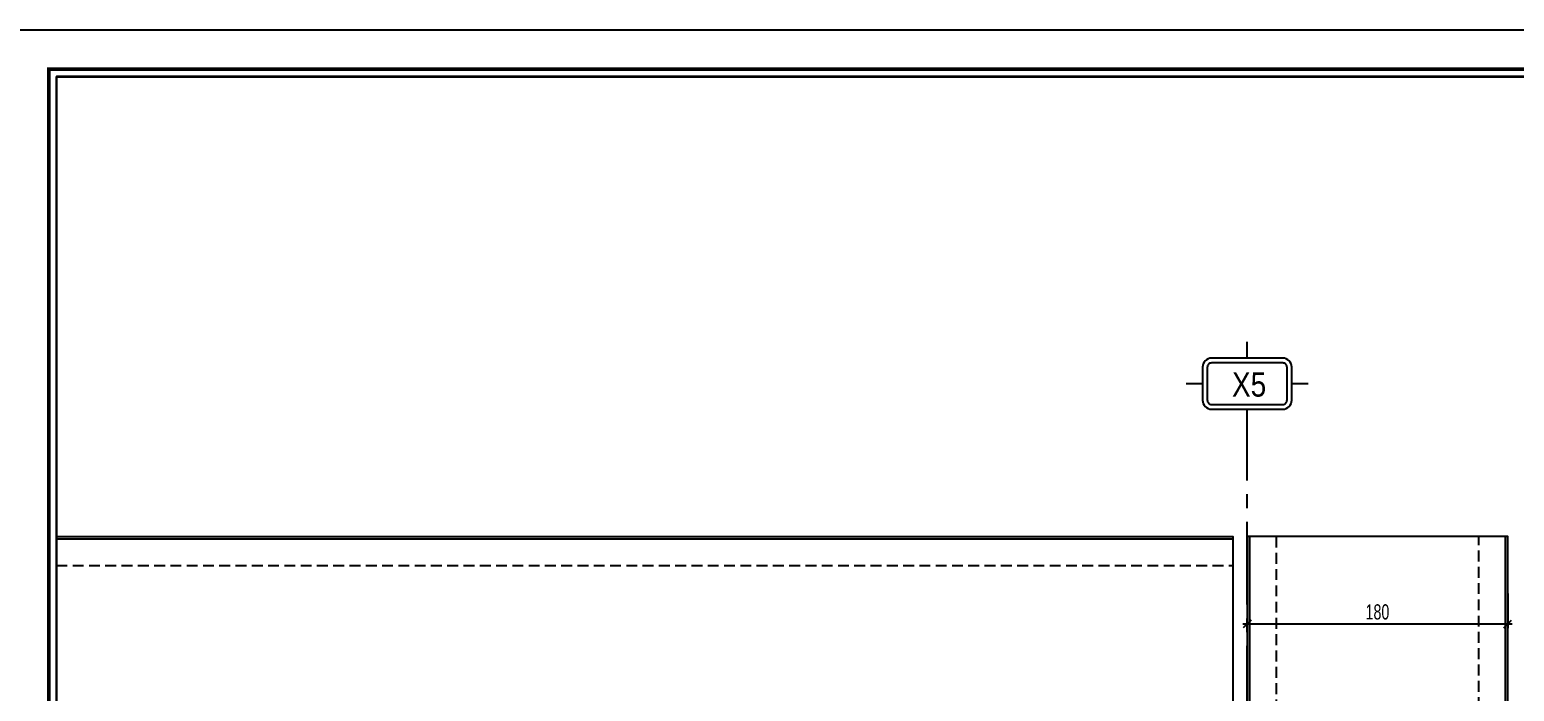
# Model space of a CAD drawing. Header units: inches. Extents: x 315041 to 662841, y -45540 to -35018.
# Drawn here: x 330209.6 to 330551.5, y -37900.1 to -37747.8 of the extents above; entities that cross this region are included whole.
import ezdxf
from ezdxf.enums import TextEntityAlignment as Align

# ---------------------------------------------------------------- set-up
doc = ezdxf.new("R2010")
doc.units = ezdxf.units.IN
doc.header["$MEASUREMENT"] = 0
doc.linetypes.add('CENTER2', pattern=[28.575, 19.05, -3.175, 3.175, -3.175])
doc.linetypes.add('HIDDEN', pattern=[0.375, 0.25, -0.125])
for name, color, linetype in [('2', 2, 'Continuous'), ('3', 3, 'Continuous'), ('7', 7, 'Continuous'), ('8', 8, 'Continuous'), ('BAO KHUNG', 31, 'Continuous')]:
    doc.layers.add(name, color=color, linetype=linetype)
doc.styles.add('hx2', font='VHARIALN.TTF')
doc.styles.add('ST1H', font='vnshxh.shx', dxfattribs={"width": 0.7})
doc.dimstyles.new('3', dxfattribs={"dimtxt": 3.5, "dimasz": 1.8, "dimexe": 1, "dimexo": 0, "dimgap": 1, "dimtad": 1, "dimdec": 0, "dimlfac": 3, "dimzin": 0, "dimdsep": 46, "dimtxsty": 'ST1H', "dimblk": 'OBLIQUE', "dimcen": 1, "dimdle": 1, "dimclrd": 8, "dimclre": 8, "dimclrt": 3, "dimadec": 0, "dimazin": 0, "dimtfac": 1, "dimtdec": 0, "dimtix": 1, "dimtofl": 0, "dimtmove": 1, "dimatfit": 3, "dimfxl": 0.18, "dimtolj": 1, "dimtzin": 0, "dimlwd": -1, "dimlwe": -1, "dimarcsym": 1})

# ---------------------------------------------------------------- blocks, each defined once
blk = doc.blocks.new('A$C75D82031')
at = {"layer": '2', "color": 157, "linetype": 'Continuous'}
blk.add_lwpolyline([(0, 420), (594, 420), (594, 0), (0, 0)], close=True, dxfattribs=at)
at = {"layer": '7', "color": 147, "linetype": 'Continuous'}
blk.add_lwpolyline([(12.33, 57.61), (581.67, 57.61), (581.67, 409.19), (12.33, 409.19)], close=True, dxfattribs=at)
at = {"layer": 'BAO KHUNG', "color": 167, "linetype": 'Continuous', "const_width": 0.871}
blk.add_lwpolyline([(10.59, 9.07), (583.41, 9.07), (583.41, 410.93), (10.59, 410.93)], close=True, dxfattribs=at)
blk = doc.blocks.new('TENTRUC')
at = {"layer": '7'}
for p, q in [((0, 8.27), (0, 10.26)), ((-7.48, 5.13), (-5.48, 5.13)), ((5.48, 5.13), (7.48, 5.13)), ((0, 0), (0, 2))]:
    blk.add_line(p, q, dxfattribs=at)
blk.add_lwpolyline([(-4.36, 8.27), (4.36, 8.27, -0.414214), (5.48, 7.14), (5.48, 3.12, -0.414214), (4.36, 2), (-4.36, 2, -0.414214), (-5.48, 3.12), (-5.48, 7.14, -0.414214)], format="xyb", close=True, dxfattribs=at)
at = {"layer": '8', "ltscale": 15}
blk.add_lwpolyline([(-4.36, 7.68), (4.36, 7.68, -0.414214), (4.9, 7.14), (4.9, 3.12, -0.414214), (4.36, 2.58), (-4.36, 2.58, -0.414214), (-4.9, 3.12), (-4.9, 7.14, -0.414214)], format="xyb", close=True, dxfattribs=at)
at = {"layer": '3', "style": 'hx2'}
blk.add_attdef('TR', text='', height=2.9, dxfattribs=at).set_placement((-0.16, 3.83), align=Align.CENTER)
blk = doc.blocks.new('_Oblique')
at = {"color": 0, "linetype": 'ByBlock', "lineweight": -2}
blk.add_line((-0.5, -0.5), (0.5, 0.5), dxfattribs=at)
blk = doc.blocks.new('*D1190')
at = {"color": 8, "linetype": 'Continuous', "transparency": 16777216}
for p, q in [((330490, -37877.61), (330490, -37885.61)), ((330550, -37877.61), (330550, -37885.61)), ((330489, -37884.61), (330551, -37884.61))]:
    blk.add_line(p, q, dxfattribs=at)
at = {"layer": 'Defpoints', "color": 0, "transparency": 16777216}
for p in [(330490, -37877.61), (330550, -37877.61), (330550, -37884.61)]:
    blk.add_point(p, dxfattribs=at)
at = {"color": 8, "transparency": 16777216, "xscale": 1.8, "yscale": 1.8, "zscale": 1.8, "rotation": 180}
blk.add_blockref('_Oblique', (330490, -37884.61), dxfattribs=at)
at = {"color": 8, "transparency": 16777216, "xscale": 1.8, "yscale": 1.8, "zscale": 1.8}
blk.add_blockref('_Oblique', (330550, -37884.61), dxfattribs=at)
at = {"color": 3, "transparency": 16777216, "insert": (330520, -37881.86), "char_height": 3.5, "attachment_point": 5, "style": 'ST1H'}
blk.add_mtext('\\A1;180', dxfattribs=at)

msp = doc.modelspace()

# ---------------------------------------------------------------- linework, layer by layer
at = {"color": 8, "linetype": 'CENTER2'}
msp.add_line((330489.996, -37965.8775), (330489.996, -37838.9266), dxfattribs=at)
at = {"color": 8}
msp.add_lwpolyline([(330215.7734, -37758.6315), (330785.1113, -37758.6315), (330785.1113, -38110.2113), (330215.7734, -38110.2113)], close=True, dxfattribs=at)
at = {"color": 94}
for points in [[(330215.7734, -37864.4916), (330486.6627, -37864.4916), (330486.6627, -37924.4916), (330215.7734, -37924.4916)], [(330215.7734, -37864.9916), (330486.6627, -37864.9916)], [(330549.996, -38110.2113), (330549.996, -37864.4916), (330489.996, -37864.4916), (330489.996, -38110.2113)], [(330490.496, -37864.4916), (330490.496, -38110.2113)], [(330549.496, -38110.2113), (330549.496, -37864.4916)]]:
    msp.add_lwpolyline(points, dxfattribs=at)
at = {"color": 94, "linetype": 'HIDDEN', "ltscale": 10}
for points in [[(330496.6627, -37864.4916), (330496.6627, -38110.2113)], [(330543.3294, -38110.2113), (330543.3294, -37864.4916)], [(330215.7734, -37871.1583), (330486.6627, -37871.1583)]]:
    msp.add_lwpolyline(points, dxfattribs=at)

# ---------------------------------------------------------------- block references
at = {"color": 1}
msp.add_blockref('A$C75D82031', (330203.4423, -38167.8214), dxfattribs=at)
at = {"layer": '3'}
ref = msp.add_blockref('TENTRUC', (330489.996, -37838.9266), dxfattribs=dict(at, xscale=-1.875, yscale=1.875, zscale=1.875))
ref.add_attrib('TR', 'x5', dxfattribs={"layer": '0', "height": 5.625, "style": 'hx2'}).set_placement((330490.4438, -37832.2833), align=Align.CENTER)

# ---------------------------------------------------------------- dimensions: what is measured, and where the dimension line sits
at = {"color": 1, "true_color": 0xfa051e}
dim = msp.add_linear_dim(base=(330549.996, -37884.611), p1=(330489.996, -37877.6053), p2=(330549.996, -37877.6053), dimstyle='3', dxfattribs=at)
dim.commit()
dim.dimension.update_dxf_attribs({"geometry": '*D1190', "text_midpoint": (330519.996, -37881.861)})

doc.saveas('drawing.dxf')
